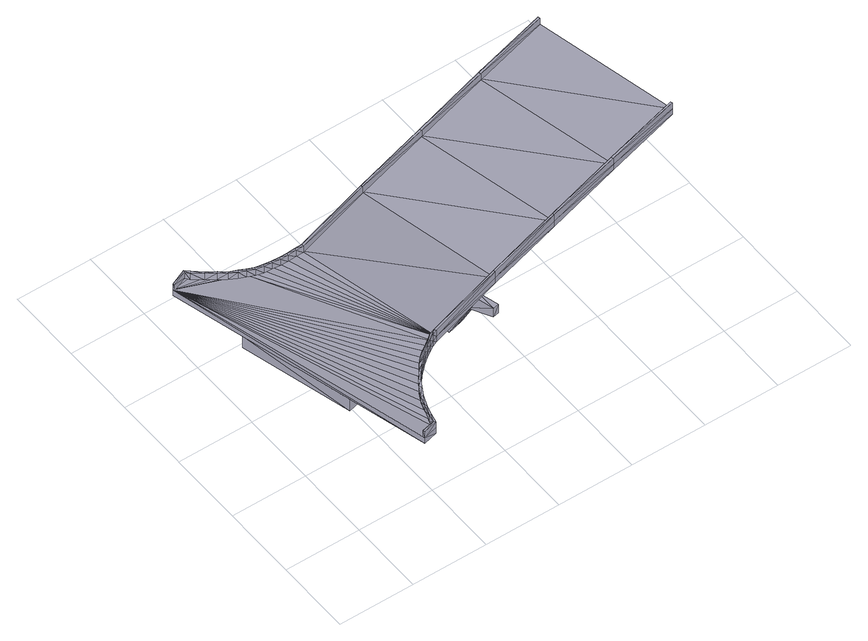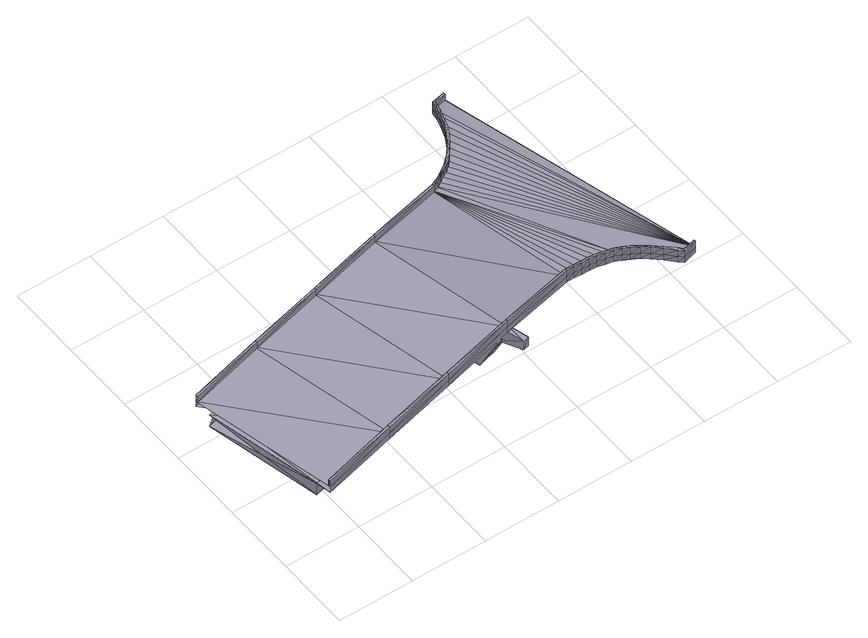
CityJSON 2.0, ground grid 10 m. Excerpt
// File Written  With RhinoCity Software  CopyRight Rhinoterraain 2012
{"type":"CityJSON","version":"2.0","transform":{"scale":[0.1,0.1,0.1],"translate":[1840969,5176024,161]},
"CityObjects":{
"bridge1":{"type":"Bridge","attributes":{"description":"40_PONT_KOENING"},"geometry":[{"type":"MultiSurface","lod":"3","boundaries":[[[0,1,2]],[[3,1,0]],[[4,5,0]],[[6,7,8]],[[9,5,4]],[[7,10,6]],[[2,1,11]],[[1,3,12]],[[13,5,14]],[[13,14,15]],[[0,4,16]],[[2,0,17]],[[3,0,18]],[[9,4,16]],[[5,0,18]],[[1,12,11]],[[2,11,17]],[[12,3,18]],[[0,16,18]],[[0,18,17]],[[13,15,19]],[[14,15,20]],[[9,16,21]],[[5,18,22]],[[11,12,23]],[[5,9,24]],[[13,5,25]],[[14,5,25]],[[11,23,26]],[[12,18,22]],[[17,11,27]],[[18,16,21]],[[17,18,22]],[[23,12,22]],[[11,26,27]],[[18,21,22]],[[17,22,27]],[[20,15,19]],[[13,19,28]],[[20,14,25]],[[21,9,29]],[[5,22,30]],[[5,24,25]],[[25,13,28]],[[26,23,31]],[[23,22,31]],[[24,9,32]],[[25,5,33]],[[27,26,34]],[[26,31,35]],[[22,21,29]],[[27,22,30]],[[26,35,34]],[[20,19,36]],[[31,22,30]],[[28,19,37]],[[22,29,30]],[[27,30,34]],[[36,19,37]],[[9,29,38]],[[5,30,39]],[[20,25,33]],[[32,9,40]],[[33,5,41]],[[36,20,33]],[[25,24,32]],[[28,25,33]],[[28,37,42]],[[25,32,33]],[[28,33,42]],[[35,31,43]],[[31,30,43]],[[36,37,44]],[[36,33,44]],[[37,42,45]],[[35,34,46]],[[35,43,47]],[[30,29,38]],[[34,30,39]],[[9,38,48]],[[5,39,49]],[[44,37,45]],[[35,47,46]],[[40,9,50]],[[41,5,51]],[[42,33,41]],[[33,32,40]],[[43,30,39]],[[30,38,39]],[[34,39,46]],[[44,33,41]],[[45,42,52]],[[42,41,52]],[[33,40,41]],[[47,43,53]],[[50,9,54]],[[51,5,55]],[[44,45,56]],[[43,39,53]],[[9,48,57]],[[5,49,58]],[[44,41,59]],[[52,45,56]],[[46,47,60]],[[39,38,48]],[[46,39,49]],[[47,53,61]],[[59,44,56]],[[52,41,51]],[[41,40,50]],[[47,61,60]],[[53,39,49]],[[41,59,51]],[[52,56,62]],[[39,48,49]],[[46,49,60]],[[41,50,51]],[[52,51,62]],[[54,9,63]],[[55,5,64]],[[57,9,65]],[[5,58,66]],[[56,59,67]],[[61,53,68]],[[59,51,69]],[[62,56,67]],[[53,49,68]],[[69,59,67]],[[60,61,70]],[[51,50,54]],[[62,51,55]],[[49,48,57]],[[60,49,58]],[[61,68,71]],[[5,64,72]],[[63,9,73]],[[69,51,55]],[[62,67,74]],[[61,71,70]],[[51,54,55]],[[62,55,74]],[[68,49,58]],[[49,57,58]],[[60,58,70]],[[9,65,75]],[[5,66,76]],[[69,67,77]],[[69,55,78]],[[74,67,77]],[[71,68,79]],[[78,69,77]],[[55,54,63]],[[55,74,64]],[[68,58,79]],[[70,71,80]],[[78,55,64]],[[74,77,81]],[[58,57,65]],[[70,58,66]],[[55,63,64]],[[71,79,82]],[[64,74,81]],[[75,9,83]],[[5,76,84]],[[71,82,80]],[[79,58,66]],[[6,8,85]],[[58,65,66]],[[70,66,80]],[[8,7,86]],[[78,77,87]],[[81,77,88]],[[78,64,87]],[[87,77,88]],[[64,63,73]],[[81,64,72]],[[9,83,89]],[[5,84,90]],[[82,79,91]],[[88,81,92]],[[87,64,72]],[[73,64,72]],[[81,72,92]],[[10,6,93]],[[79,66,76]],[[80,82,94]],[[66,65,75]],[[80,66,94]],[[7,10,93]],[[82,91,95]],[[91,79,76]],[[66,75,76]],[[66,76,94]],[[87,88,96]],[[92,88,97]],[[9,89,98]],[[5,90,99]],[[87,72,100]],[[73,72,101]],[[92,72,100]],[[96,88,97]],[[82,95,102]],[[96,87,100]],[[94,82,102]],[[92,97,103]],[[101,72,100]],[[92,100,103]],[[91,95,104]],[[72,5,105]],[[91,76,84]],[[76,75,83]],[[94,76,84]],[[104,95,106]],[[91,104,84]],[[98,9,107]],[[5,99,108]],[[76,83,84]],[[94,84,102]],[[96,97,109]],[[73,9,110]],[[103,97,111]],[[100,96,112]],[[101,100,113]],[[103,100,112]],[[109,97,111]],[[102,95,114]],[[103,111,115]],[[109,96,112]],[[103,112,115]],[[100,112,113]],[[106,104,116]],[[104,84,90]],[[9,107,117]],[[5,108,105]],[[84,83,89]],[[102,84,90]],[[106,116,118]],[[116,104,90]],[[109,119,112]],[[84,89,90]],[[102,90,114]],[[109,111,120]],[[111,115,121]],[[113,112,122]],[[115,112,119]],[[106,118,123]],[[9,117,110]],[[100,124,112]],[[120,111,121]],[[120,109,119]],[[121,115,125]],[[85,8,86]],[[122,112,119]],[[115,119,125]],[[118,116,126]],[[116,90,99]],[[90,89,98]],[[114,90,99]],[[118,126,123]],[[95,106,127]],[[93,6,85]],[[126,116,99]],[[90,98,99]],[[114,99,128]],[[7,129,86]],[[106,123,130]],[[114,95,127]],[[101,73,110]],[[100,72,124]],[[120,121,131]],[[121,125,132]],[[120,119,133]],[[125,119,133]],[[122,119,134]],[[123,126,135]],[[121,131,132]],[[7,93,129]],[[131,120,133]],[[101,113,110]],[[126,99,108]],[[132,125,136]],[[99,98,107]],[[128,99,108]],[[125,133,136]],[[134,119,133]],[[123,135,130]],[[106,130,127]],[[135,126,108]],[[128,108,137]],[[99,107,108]],[[122,113,110]],[[119,112,124]],[[72,105,124]],[[128,114,138]],[[131,132,139]],[[136,132,140]],[[133,131,141]],[[135,130,142]],[[134,133,143]],[[136,133,141]],[[135,108,105]],[[137,108,105]],[[108,107,117]],[[134,122,110]],[[133,119,124]],[[139,132,140]],[[131,141,139]],[[142,130,127]],[[127,114,138]],[[136,144,140]],[[142,135,105]],[[128,137,138]],[[143,133,141]],[[136,141,144]],[[137,105,145]],[[108,117,105]],[[143,134,110]],[[141,133,124]],[[145,137,138]],[[142,127,146]],[[142,105,124]],[[145,105,124]],[[105,117,110]],[[139,140,147]],[[140,144,148]],[[139,141,149]],[[143,141,150]],[[144,141,149]],[[127,138,146]],[[146,142,124]],[[145,138,151]],[[105,110,124]],[[145,124,151]],[[150,143,110]],[[149,141,124]],[[147,140,148]],[[124,138,151]],[[146,138,124]],[[147,139,149]],[[148,144,152]],[[150,141,149]],[[144,149,152]],[[85,153,86]],[[154,150,110]],[[155,149,124]],[[150,154,149]],[[93,153,85]],[[129,153,86]],[[147,148,156]],[[148,152,157]],[[149,147,155]],[[152,149,155]],[[129,93,153]],[[156,148,157]],[[156,147,155]],[[157,152,158]],[[152,155,158]],[[154,149,155]],[[157,156,159]],[[159,156,155]],[[159,157,158]],[[159,155,158]],[[124,151,160]],[[110,124,161]],[[151,138,160]],[[146,124,162]],[[138,146,162]],[[85,86,163]],[[154,110,161]],[[155,124,164]],[[86,129,165]],[[93,85,166]],[[129,93,166]],[[156,157,167]],[[157,158,168]],[[155,156,169]],[[155,154,170]],[[158,155,169]],[[162,124,164]],[[164,124,160]],[[161,124,164]],[[138,171,160]],[[138,162,171]],[[163,86,165]],[[172,173,174]],[[166,85,163]],[[175,172,174]],[[170,154,161]],[[169,155,164]],[[129,176,165]],[[174,173,177]],[[178,172,173]],[[175,174,177]],[[173,179,177]],[[180,181,182]],[[183,180,182]],[[172,175,178]],[[178,184,173]],[[129,166,176]],[[185,180,183]],[[173,179,186]],[[183,187,182]],[[188,180,181]],[[175,189,178]],[[167,157,168]],[[169,156,167]],[[190,185,183]],[[158,191,168]],[[158,169,191]],[[155,170,169]],[[175,177,192]],[[182,181,193]],[[194,185,180]],[[190,195,183]],[[177,179,192]],[[196,190,185]],[[173,184,197,179]],[[196,198,190]],[[181,199,193]],[[182,187,193]],[[188,181,199]],[[179,186,200,192]],[[196,201,185]],[[198,202,190]],[[195,183,187]],[[194,180,188]],[[199,187,193]],[[178,189,184]],[[188,187,199]],[[189,175,203]],[[175,192,203]],[[196,198,201]],[[188,195,187]],[[186,179,197]],[[189,204,184]],[[194,195,188]],[[201,185,194]],[[202,190,195]],[[201,198,202]],[[200,186,197]],[[189,204,203]],[[192,200,203]],[[202,195,194]],[[201,202,194]],[[200,197,203]],[[171,162,164]],[[162,164,160]],[[171,164,160]],[[184,204,205]],[[171,162,160]],[[184,205,197]],[[206,204,203]],[[206,197,203]],[[204,206,205]],[[206,205,197]],[[163,207,165]],[[166,207,163]],[[176,207,165]],[[176,166,207]],[[167,208,168]],[[191,208,168]],[[191,169,208]],[[170,161,209,210]],[[176,165,211,210]],[[164,160,212]],[[161,164,209]],[[160,171,212]],[[162,164,213]],[[171,162,213]],[[163,165,214]],[[169,164,215]],[[166,163,216]],[[176,166,216]],[[167,168,217]],[[191,168,218]],[[169,167,219]],[[169,170,220]],[[191,169,219]],[[176,210,221]],[[170,210,221]],[[215,164,212]],[[213,164,215]],[[209,164,215]],[[171,222,212]],[[171,213,222]],[[214,165,211]],[[216,163,214]],[[219,169,215]],[[176,223,221]],[[220,170,221]],[[216,176,223]],[[217,168,218]],[[219,167,217]],[[191,224,218]],[[169,220,219]],[[191,219,224]],[[221,210,209]],[[210,221,211]],[[215,225,212]],[[213,225,215]],[[222,225,212]],[[222,213,225]],[[214,226,211]],[[216,226,214]],[[221,223,226,211]],[[223,216,226]],[[217,227,218]],[[219,227,217]],[[224,227,218]],[[224,219,227]],[[221,209,228]],[[211,221,228]],[[221,223,228]],[[215,212,229]],[[209,215,230]],[[212,222,231]],[[213,215,232]],[[222,213,232]],[[214,211,233]],[[219,215,229]],[[216,214,234]],[[223,216,234]],[[220,221,235]],[[217,218,236]],[[218,224,237]],[[219,217,238]],[[219,220,235]],[[224,219,238]],[[209,228,239]],[[211,228,239]],[[221,228,235]],[[229,212,231]],[[230,215,229]],[[232,215,229]],[[222,240,231]],[[222,232,240]],[[239,209,230]],[[228,223,241,239]],[[211,233,239]],[[234,214,233]],[[238,219,229]],[[223,234,241]],[[236,218,237]],[[238,217,236]],[[224,242,237]],[[219,235,238]],[[224,238,242]],[[235,228,239]],[[243,229,231]],[[240,243,231]],[[232,243,229]],[[240,232,243]],[[233,244,239]],[[234,244,233]],[[241,244,239]],[[241,234,244]],[[236,245,237]],[[238,245,236]],[[242,245,237]],[[242,238,245]],[[239,241,246]],[[235,239,246]],[[230,229,247]],[[229,231,248]],[[231,240,249]],[[232,229,248]],[[240,232,250]],[[233,239,251]],[[238,229,248]],[[239,230,247,246]],[[234,233,252]],[[241,234,252]],[[236,237,253]],[[237,242,254]],[[238,236,253]],[[238,235,255]],[[242,238,256]],[[239,246,251]],[[248,231,249]],[[247,229,248]],[[240,257,249]],[[250,232,248]],[[240,250,257]],[[241,246,258]],[[255,235,246]],[[233,252,251]],[[241,259,258]],[[256,238,248]],[[241,252,259]],[[253,237,254]],[[260,242,254]],[[256,238,253]],[[238,255,256]],[[242,256,260]],[[255,246,258]],[[252,261,251]],[[259,261,258]],[[252,259,261]],[[253,262,254]],[[256,262,253]],[[260,262,254]],[[260,256,262]]]}]}
},
"vertices":[
[94,5,91],[93,8,101],[94,5,101],[93,8,91],[94,5,82],[0,347,91],[66,107,63],[26,253,82],[66,107,82],[0,347,82],[26,253,63],[110,11,102],[110,11,92],[0,347,101],[1,345,91],[1,345,101],[112,9,83],[112,9,102],[112,9,92],[19,351,104],[19,351,94],[114,20,84],[114,20,93],[111,20,93],[20,354,85],[20,354,94],[111,20,103],[114,20,103],[20,354,104],[118,34,84],[118,34,93],[116,35,93],[26,349,85],[26,349,94],[118,34,103],[116,35,103],[23,346,94],[23,346,104],[123,47,85],[123,47,94],[37,338,86],[37,338,95],[26,349,104],[120,48,94],[35,336,95],[35,336,105],[123,47,104],[120,48,104],[129,58,86],[129,58,95],[48,329,87],[48,329,96],[37,338,105],[126,60,95],[57,322,87],[57,322,96],[46,327,106],[135,68,86],[135,68,95],[46,327,96],[129,58,105],[126,60,105],[48,329,106],[67,317,88],[67,317,97],[141,76,87],[141,76,96],[56,320,106],[132,69,95],[56,320,96],[135,68,105],[132,69,105],[75,313,97],[75,313,88],[57,322,106],[148,84,87],[148,84,96],[65,314,107],[65,314,97],[139,78,96],[141,76,106],[67,317,107],[139,78,106],[154,90,88],[154,90,97],[184,133,71],[184,133,90],[74,310,97],[74,310,107],[161,96,88],[161,96,97],[145,86,96],[75,313,107],[149,285,71],[148,84,106],[145,86,106],[83,306,97],[83,306,107],[168,101,89],[168,101,98],[84,309,97],[84,309,88],[154,90,107],[84,309,107],[152,93,97],[182,110,99],[152,93,107],[175,106,89],[175,106,98],[93,304,97],[189,113,90],[93,304,107],[94,307,97],[94,307,88],[161,96,107],[94,307,107],[159,99,97],[182,110,90],[159,99,107],[104,305,98],[103,302,98],[103,302,108],[104,305,89],[166,103,108],[189,113,99],[104,305,108],[166,103,98],[180,113,109],[168,101,108],[149,285,90],[173,108,108],[114,301,98],[114,301,108],[114,304,98],[114,304,89],[173,108,98],[114,304,108],[175,106,108],[188,116,109],[124,301,98],[124,301,108],[124,304,98],[180,113,99],[124,304,89],[124,304,108],[182,110,109],[188,116,99],[135,301,99],[135,301,109],[135,304,99],[135,304,90],[189,113,109],[135,304,109],[167,209,81],[145,304,90],[145,304,99],[145,301,99],[145,301,109],[145,304,109],[145,302,104],[289,140,116],[289,140,97],[289,143,106],[285,160,78],[289,140,106],[285,160,97],[250,312,78],[246,328,106],[246,328,116],[246,331,106],[246,331,97],[289,143,116],[227,279,5],[255,178,5],[261,153,59],[220,304,59],[250,312,97],[269,155,59],[235,281,5],[262,180,5],[266,164,51],[277,126,62],[277,126,76],[269,155,76],[242,283,5],[230,297,51],[266,181,5],[277,157,76],[274,166,51],[228,306,59],[228,306,76],[246,331,116],[277,157,59],[285,128,76],[238,299,51],[236,308,76],[220,335,62],[277,184,5],[220,335,76],[285,128,62],[270,182,5],[228,337,62],[228,337,76],[284,159,59],[236,308,59],[250,285,5],[244,310,59],[268,236,88],[246,329,111],[390,167,100],[318,249,99],[386,186,100],[390,167,119],[390,170,109],[386,186,81],[390,167,109],[351,339,81],[347,355,109],[347,355,119],[346,358,109],[346,358,100],[359,304,100],[390,170,119],[351,339,100],[346,358,119],[390,168,114],[368,262,91],[347,356,114],[419,276,102],[491,194,112],[491,194,103],[491,194,122],[490,197,112],[487,213,84],[452,365,84],[447,385,103],[448,382,112],[448,382,122],[447,385,112],[487,213,103],[490,197,122],[452,365,103],[447,385,122],[491,195,117],[469,289,94],[447,383,117],[577,237,104],[592,221,104],[592,221,113],[592,221,123],[591,224,113],[587,240,85],[552,392,85],[549,409,113],[549,409,123],[548,412,104],[548,412,113],[591,224,123],[587,240,104],[552,392,104],[548,412,123],[570,316,94],[548,410,118]
]}
